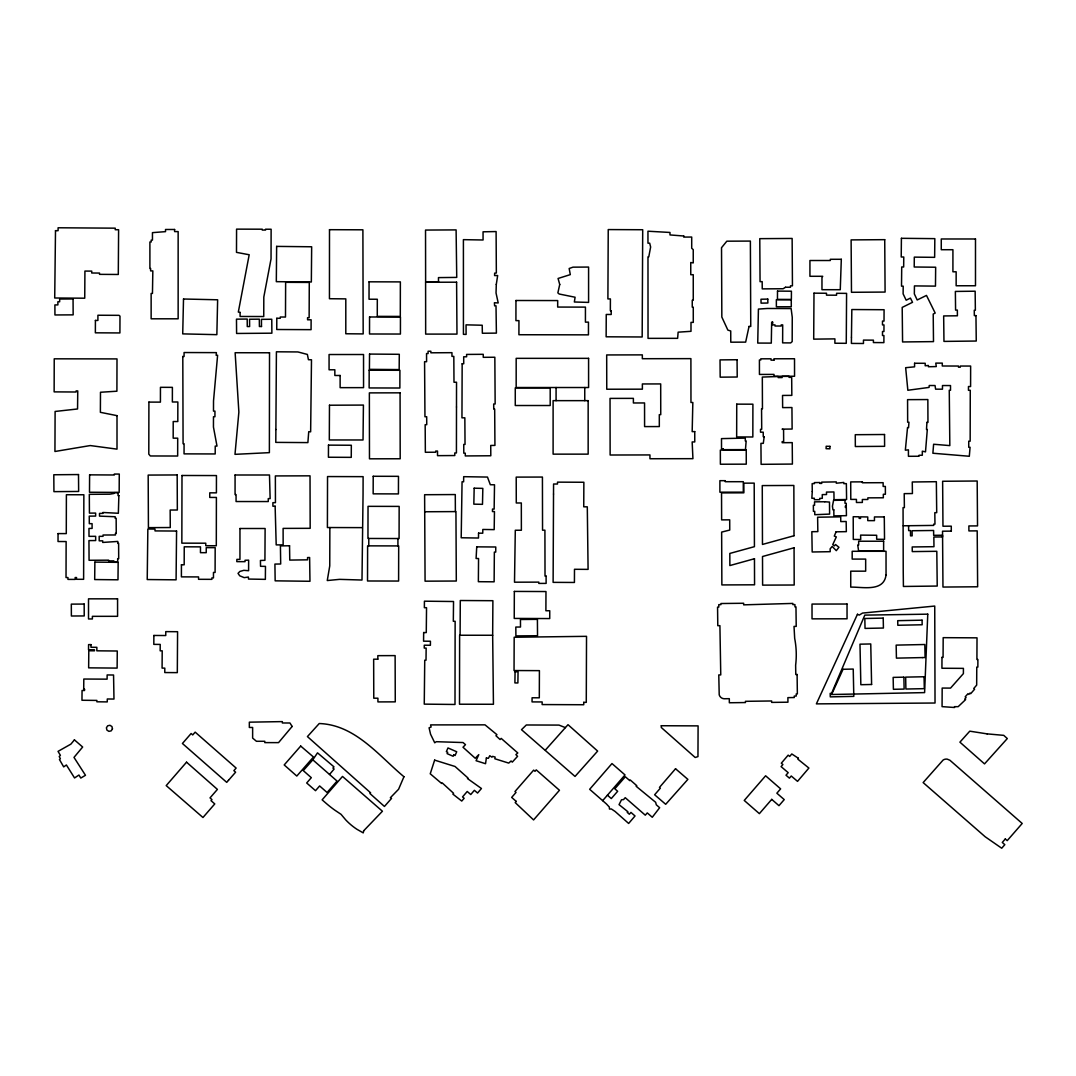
<?xml version="1.0" encoding="UTF-8"?>
<svg xmlns="http://www.w3.org/2000/svg" width="1076" height="1076" viewBox="0 0 1076 1076"><rect width="100%" height="100%" fill="white"/><g stroke="black" fill="none" stroke-linecap="round" stroke-linejoin="round"><path stroke-width="1.5" d="M329.861 527.536L329.754 565.895L327.265 580.542L339.545 579.359L361.993 580.031L363.056 494.328L363.11 476.655L327.534 476.56L327.4 527.536L362.155 527.63M368.772 545.855L367.615 545.841L367.521 580.986L398.604 581.053L398.685 545.922L368.772 545.855L368.799 538.471L399.075 538.538L399.156 506.406L368.032 506.339L367.952 538.471L368.799 538.471M397.918 545.922L397.932 538.538M492.66 635.257L493.44 704.269L459.506 704.215L459.627 635.244L492.66 635.257L492.889 600.704L460.286 600.516L460.098 635.203M312.807 759.831L317.514 752.85L333.964 766.852L332.941 768.049L334.111 769.044L329.525 774.464L337.057 781.068L327.091 792.501L319.639 785.951L315.51 790.685L306.687 782.978L311.314 777.679L303.271 770.604L312.807 759.831L329.525 774.464M607.429 795.191L625.021 774.935L611.975 763.557L589.661 789.3L606.407 803.933L609.312 807.054L609.473 809.071L611.343 808.95L615.082 811.452L628.64 823.449L635.028 815.971L630.953 812.407L629.366 814.236L627.268 812.407L627.873 811.734L619.05 804.633L621.524 799.75L623.515 799.629L625.223 797.679L645.291 815.178L647.281 812.905L652.271 817.262L659.655 807.726L656.306 804.808L655.647 802.293L636.185 786.314L636.75 785.655L630.28 780.006L629.756 780.611L625.344 776.764L614.813 788.802L617.651 791.29L611.289 798.567L607.429 795.191L602.654 800.652M545.411 750.039L568.007 724.686L597.637 751.088L575.028 776.442L521.51 729.689L526.325 724.982L558.969 725.09L565.384 727.618M903.275 525.787L933.712 525.411L933.699 524.16L934.963 524.146L934.815 512.674L936.712 512.647L936.349 481.698L912.273 481.994L912.421 493.548L904.217 493.642L904.378 507.616L903.06 507.63L903.235 571.423L903.41 586.46L937.223 586.057L936.806 551.302L912.273 551.598L912.206 546.958L933.968 546.689L933.847 537.018L942.549 536.924L942.522 535.229L933.672 535.337L933.605 530.481L912.085 530.737L912.152 535.848L910.525 535.848L910.471 530.576L908.655 530.616L908.588 525.72M424.711 511.759L455.942 511.598L456.305 581.027L425.074 581.174L424.616 494.718L455.282 494.556L455.377 511.598M584.752 387.521L584.752 400.649M556.077 387.521L556.077 400.649M117.002 415.645L117.002 449.136L90.263 445.558L54.943 451.49L55.105 411.462L77.553 408.974L77.754 390.911L76.114 390.911L76.114 392L54.136 391.879L54.23 358.819L117.002 358.913L116.907 391.207L100.485 392.256L100.377 412.323L117.002 415.645M235.079 475L235.066 494.583L236.061 494.583L236.061 501.537L268.26 501.55L268.26 498.618L270.143 498.618L269.484 475L235.079 475M239.961 528.504L239.948 559.385L236.881 559.385L236.801 561.632L245.046 561.659L245.019 560.273L248.637 560.152L248.596 570.724L243.835 570.32L239.867 571.464L238.038 573.374L239.706 575.781L244.171 577.637L248.395 577.045L248.502 579.063L265.355 579.359L265.476 566.38L260.54 566.299L260.432 560.475L264.925 560.314L265.113 528.504L239.961 528.504M329.498 229.686L329.444 298.724L345.8 298.872L345.8 333.762L363.177 333.91L362.894 229.807L329.498 229.686M456.493 406.997L456.426 452.942L454.771 452.956L454.798 455.538L437.529 455.659L437.502 451.046L435.713 451.059L435.713 452.216L425.356 452.283L425.168 424.697L426.742 424.684L426.688 416.735L424.953 416.748L424.576 361.711L426.594 361.697L426.54 353.56L428.1 353.547L428.087 351.26L430.857 351.247L430.871 352.807L451.947 352.672L451.974 356.398L453.816 356.385L453.991 382.249L456.533 382.236L456.493 406.997M462.155 363.782L461.954 417.838L464.845 417.811L465.034 444.415L463.743 444.428L463.796 453.184L465.276 453.171L465.289 455.942L490.804 455.767L490.737 445.451L494.933 445.41L494.678 409.122L493.736 409.136L493.696 403.998L495.148 403.984L494.839 357.245L483.259 357.326L483.232 354.313L466.607 354.421L466.621 356.775L463.689 356.788L463.729 363.769L462.155 363.782M883.625 541.228L883.625 550.939L858.621 550.925L857.733 545.048L858.661 545.048L858.661 541.228L883.625 541.228M58.05 533.588L58.023 541.524L66.134 541.551L66.026 577.543L67.949 577.556L67.949 579.399L75.159 579.413L75.159 577.53L76.531 577.53L76.517 579.291L83.619 579.305L83.861 494.772L66.389 494.731L66.282 533.602L58.05 533.588M148.905 402.101L148.797 454.139L150.344 455.968L177.661 456.022L177.701 438.174L173.182 438.161L173.209 421.536L177.809 421.536L177.849 401.994L172.362 401.98L172.389 387.36L160.445 387.32L160.418 402.128L148.905 402.101M181.427 564.779L181.4 576.87L198.549 576.924L198.549 579.305L211.891 579.345L211.891 577.906L213.465 577.906L213.478 572.432L215.092 572.432L215.173 547.657L206.242 547.644L206.229 552.687L200.459 552.674L200.486 546.864L184.238 546.81L184.184 564.792L181.427 564.779M181.992 475.484L181.844 543.151L205.758 543.205L205.758 545.72L216.303 545.747L216.397 497.435L209.753 497.435L209.766 492.835L216.411 492.848L216.451 475.565L181.992 475.484M182.799 356.492L183.081 443.715L184.077 443.729L184.05 453.87L215.2 453.951L215.227 446.096L217.002 446.096L213.451 427.064L213.478 416.748L214.931 416.748L214.944 411.113L213.492 411.113L213.519 400.904L217.608 355.228L216.155 355.309L216.397 352.632L184.077 352.538L184.063 356.492L182.799 356.492M240.096 312.403L240.096 316.465L263.741 316.532L263.808 297.084L271.044 258.899L271.125 229.242L265.557 229.215L265.557 230.062L262.248 230.049L262.262 229.201L236.572 229.134L236.491 252.362L249.188 254.756L238.321 312.067L240.096 312.403M269.525 352.78L269.377 452.646L234.985 454.341L238.872 412.081L235.133 352.726L269.525 352.78M369.068 281.818L369.028 299.222L377.313 299.249L377.272 316.371L400.299 316.425L400.366 281.899L369.068 281.818M369.176 370.198L369.135 387.938L399.868 388.019L399.909 370.292L369.176 370.198M369.552 316.976L369.525 333.99L400.42 334.044L400.447 317.03L369.552 316.976M373.211 476.278L373.157 493.844L398.429 493.911L398.483 476.332L373.211 476.278M515.955 300.5L515.929 320.635L518.941 320.635L518.914 334.73L588.451 334.851L588.464 322.141L585.425 322.141L585.438 307.117L557.677 307.064L557.691 300.567L515.955 300.5M583.73 702.346L583.73 704.74L542.143 704.565L542.156 701.955L532.055 701.902L532.082 697.773L539.305 697.813L539.412 670.644L514.046 670.536L514.18 637.248L586.528 636.333L586.272 702.359L583.73 702.346M736.737 404.146L736.657 436.95L752.837 436.99L752.904 404.186L736.737 404.146M772.622 322.141L772.622 324.885L775.016 324.898L775.002 326.015L781.203 326.028L781.203 324.885L782.696 324.885L782.629 342.867L790.699 342.908L792.178 341.576L792.259 317.339L791.129 308.556L767.336 308.476L758.419 309.081L757.733 343.069L771.29 343.109L771.667 322.141L772.622 322.141M914.587 363.258L914.573 366.835L905.656 367.696L907.848 390.265L929.032 387.414L929.26 385.517L935.044 385.531L935.595 389.176L942.468 389.189L942.482 385.544L950.512 385.558L950.512 390.265L949.261 390.252L949.826 445.599L933.618 444.254L932.879 453.238L969.315 456.264L970.068 447.28L968.736 447.293L968.75 441.173L970.162 441.187L970.27 390.292L968.454 390.292L968.467 386.526L970.592 386.54L970.633 366.055L960.29 366.042L960.29 367.185L958.474 367.185L958.474 366.042L942.28 366.001L942.294 363.123L935.784 363.11L936.281 366.566L928.386 366.755L928.386 365.463L925.199 365.786L925.199 363.285L914.587 363.258M55.495 230.667L54.715 297.998L84.735 298.2L84.923 271.071L91.742 271.112L91.729 273.008L99.53 273.062L99.53 274.353L118.293 274.474L118.602 229.739L115.226 229.713L115.24 228.166L58.104 227.776L58.091 230.681L55.495 230.667M95.414 320.433L95.361 332.82L119.907 332.941L119.987 316.142L119.032 315.335L97.916 315.241L97.903 320.446L95.414 320.433M276.801 318.281L276.747 329.512L311.072 329.659L311.125 319.801L307.561 319.787L307.561 317.702L309.135 317.716L309.283 282.437L285.638 282.329L285.49 317.043L280.258 317.016L280.258 318.294L276.801 318.281M328.476 445.128L328.422 457.246L351.26 457.354L351.327 445.249L328.476 445.128M329.471 405.222L329.31 439.963L363.029 439.976L363.419 405.074L329.471 405.222M514.341 591.423L514.234 618.431L549.728 618.565L549.755 610.764L545.895 610.751L545.976 591.544L514.341 591.423M553.521 494.045L553.118 582.358L574.423 582.466L574.49 569.285L588.088 569.379L587.294 506.836L583.743 506.809L583.865 482.263L557.502 482.142L557.489 484.025L553.575 484.012L553.521 494.045M611.222 310.776L611.208 314.488L606.245 314.461L606.138 336.801L642.17 336.976L642.708 229.739L608.236 229.578L607.9 298.926L610.401 298.926L610.348 310.762L611.222 310.776M661.296 725.735L661.296 727.51L695.19 757.491L697.961 756.603L698.095 725.883L661.296 725.735M813.994 293.17L813.698 339.142L834.909 338.873L834.882 343.231L846.261 343.311L846.583 293.371L836.59 293.304L836.563 295.214L826.489 295.147L826.502 293.25L813.994 293.17M84.52 689.312L84.52 690.523L82.058 690.496L81.964 700.261L96.88 700.422L96.867 701.794L107.264 701.902L107.291 698.983L113.975 699.05L113.558 675.015L107.143 674.948L107.102 679.158L83.807 679.037L83.699 689.312L84.52 689.312M89.604 474.852L89.496 492.257L119.167 492.418L119.275 474.072L114.325 474.045L114.325 474.987L89.604 474.852M153.868 635.459L153.814 644.376L160.216 644.416L160.176 650.819L162.207 650.819L162.086 668.102L164.803 668.129L164.776 672.554L177.311 672.635L177.58 631.706L165.771 631.625L165.758 635.526L153.868 635.459M851.452 337.191L851.412 343.419L863.463 343.5L863.477 340.097L873.416 340.151L873.403 342.558L883.88 342.625L883.921 335.524L882.481 335.51L882.508 331.489L883.947 331.502L883.988 324.925L882.481 324.912L882.495 321.078L884.015 321.092L884.082 309.727L851.829 309.538L851.452 337.191M941.984 657.369L941.93 668.25L963.423 668.371L963.397 673.603L950.552 688.102L942.173 688.062L942.065 706.636L954.506 707.497L954.506 706.663L958.165 706.676L965.602 699.615L964.863 698.929L966.06 697.571L965.212 696.777L967.997 693.684L968.803 694.41L969.947 693.132L970.687 693.684L974.574 689.245L973.74 688.492L976.672 685.116L976.766 667.093L977.855 667.093L977.896 659.494L976.914 659.494L977.021 637.839L943.181 637.664L943.074 657.369L941.984 657.369M91.003 644.618L90.976 647.268L96.867 647.322L96.84 650.819L117.271 651.007L117.123 668.088L88.649 667.846L88.797 650.765L94.486 650.805L94.486 649.81L88.528 649.756L88.582 644.605L91.003 644.618M275.886 429.512L275.792 442.384L307.884 442.599L308.731 431.705L310.641 431.812L311.489 359.787L308.422 359.693L307.373 354.434L297.904 351.946L276.411 351.798L275.886 429.512M369.539 354.071L369.418 369.35L399.169 369.579L399.29 354.3L369.539 354.071M476.735 546.85L476.09 558.498L478.551 558.525L478.363 581.699L494.126 581.82L494.355 552.082L495.727 552.096L495.767 546.998L476.735 546.85M683.744 236.007L683.731 237.083L691.707 237.043L691.707 248.26L693.24 249.645L693.24 262.907L690.752 262.531L690.765 274.716L693.253 274.716L693.267 300.258L692.245 300.258L692.245 307.144L693.267 307.144L693.28 322.383L690.994 322.383L690.994 331.314L678.136 332.175L677.624 338.335L648.034 338.362L647.981 256.855L648.774 256.855L650.63 247.009L649.689 243.189L647.967 243.189L647.954 231.219L669.985 232.456L669.985 234.931L683.744 236.007M777.504 291.098L777.45 299.424L791.371 299.531L791.425 291.206L777.504 291.098M276.64 246.391L276.317 281.67L311.341 281.979L311.663 246.781L276.64 246.391M94.876 562.102L94.688 579.56L117.983 579.803L118.172 562.345L94.876 562.102M176.572 531.046L176.087 579.83L147.224 579.547L147.842 529.015L154.984 529.083L155.025 530.912L176.572 531.046M423.662 632.553L423.567 641.175L430.44 641.242L430.4 645.264L424.28 645.197L424.253 648.088L426.15 648.102L426.015 660.22L424.738 660.207L424.253 704.134L455 704.471L455.135 621.296L453.319 621.269L453.534 601.511L424.428 601.188L424.361 607.698L426.54 607.711L426.271 632.58L423.662 632.553M901.406 238.307L901.217 256.989L903.773 257.016L903.665 266.983L901.715 266.969L901.513 286.162L903.194 286.162L903.114 293.856L906.167 300.204L910.43 298.092L912.529 302.302L902.199 307.413L902.576 341.953L933.497 341.617L933.215 314.058L935.192 313.076L926.476 295.416L917.196 299.989L914.344 293.923L914.439 285.907L935.474 286.122L935.663 267.225L914.21 267.009L914.304 257.124L934.64 257.339L934.829 238.643L901.406 238.307M478.551 533.145L478.484 538.027L461.2 537.771L462.061 481.766L463.608 481.806L463.689 476.681L487.482 477.071L490.32 484.725L494.516 484.792L494.14 509.082L492.499 509.069L492.458 511.544L494.462 511.584L494.18 529.634L482.815 529.459L482.747 533.212L478.551 533.145M515.068 671.774L514.906 682.924L517.892 682.964L518.054 671.827L515.068 671.774M474.166 488.195L473.83 504.16L482.492 504.335L482.828 488.383L474.166 488.195M183.512 299.007L182.718 333.883L216.854 334.663L217.634 299.787L183.512 299.007M987.095 733.872L1003.747 735.352L1007.297 738.553L984.527 763.893L959.913 742.158L969.772 731.169L987.095 733.872M829.986 446.365L829.919 448.8L826.099 448.692L826.18 446.258L829.986 446.365M496.292 284.4L496.036 292.995L498.201 302.948L494.409 302.746L494.61 305.84L496.009 305.813L496.399 333.116L482.357 333.251L482.209 325.234L466.056 324.844L466.096 334.421L463.433 334.327L463.406 239.652L483.07 239.988L483.057 231.811L496.103 231.555L496.345 272.995L494.664 273.169L494.583 275.564L497.663 275.51L496.292 284.4M927.768 614.167L924.607 692.608L831.089 694.518L864.808 615.122L927.768 614.167M559.735 284.481L557.866 292.874L559.211 294.017L575.082 297.232L574.355 301.993L588.585 302.41L588.585 267.063L572.997 267.157L569.164 268.502L570.307 274.622L558.067 278.469L559.735 284.481M926.934 422.37L926.49 429.391L927.31 429.472L925.495 451.866L922.307 451.18L922.32 455.242L919.052 455.269L919.052 456.251L908.44 456.305L908.413 449.849L905.346 450.185L907.525 427.562L908.561 427.67L908.951 422.209L907.66 422.209L907.566 399.653L927.848 399.559L927.956 422.37L926.934 422.37M486.379 757.961L485.532 763.704L476.076 760.719L478.78 754.653L475.256 758.271L463.003 747.242L465.491 744.646L463.03 742.548L436.278 741.7L434.731 742.79L430.575 734.236L429.082 727.82L431.113 727.013L430.602 724.901L485.007 724.847L496.91 734.652L495.955 735.755L500.084 739.521L501.201 738.405L517.798 752.958L515.888 754.626L517.569 756.307L512.297 762.117L511.073 760.988L508.733 763.099L494.839 758.755L495.135 757.074L492.66 756.361L491.934 757.181L489.768 755.715L488.396 758.298L486.379 757.961M363.648 830.82L363.244 832.891L356.909 829.273A62.502 62.502 0 0 1 345.759 819.925L341.052 814.33L334.717 810.093A118.212 118.212 0 0 1 325.746 802.992L322.127 799.845L342.504 776.442L382.424 811.237L363.648 830.82M749.044 326.418L745.655 342.128L730.779 342.195L730.725 330.991L727.86 330.103L721.835 317.057L721.525 247.695L726.825 241.185L750.375 241.078L750.752 326.445L749.044 326.418M886.046 574.907C883.907 592.203 862.602 586.85 850.739 587.119L850.739 571.168L865.669 571.168L865.669 559.09L852.179 559.09L852.179 551.289L886.032 551.289L886.046 574.907M434.637 760.127L430.239 773.792L441.604 783.436L442.182 782.871L453.561 793.281L452.888 794.128L461.752 801.055L464.146 798.284L462.545 796.913L467.226 791.479L470.75 794.532L474.381 790.309L477.556 793.052L481.443 788.506L467.495 778.567L467.925 777.948L455.027 766.475L434.637 760.127M403.944 776.737L398.591 789.246L390.346 797.76L391.543 798.392L384.441 806.449L369.942 793.537L370.588 792.797L307.427 736.589L319.236 723.529C355.201 724.767 378.618 755.554 403.944 776.737M836.079 531.813L834.29 536.104L836.321 536.911L832.77 544.564L834.398 545.868L835.541 544.55L838.944 547.28L836.294 550.656L832.205 546.447L830.147 548.827L830.201 551.692L812.178 551.988L811.842 531.705L817.841 531.611L817.612 517.22L840.706 516.83L840.773 521.591L846.166 521.497L846.341 531.652L836.079 531.813M453.722 754.922L453.144 756.267L447.105 753.63L447.697 752.258L446.365 751.667L447.979 747.941L456.708 751.761L455.081 755.513L453.722 754.922M843.033 669.285L832.138 693.321L830.188 693.374L830.268 696.871L853.806 696.374L853.228 669.057L843.033 669.285M857.451 614.275L816.375 703.879L935.031 703.018L934.735 606.057L862.535 613.078L859.24 615.095L857.451 614.275M798.379 758.271L797.894 759.185L808.896 768.049L797.531 781.364L791.25 775.998L789.407 778.15L786.005 775.204L788.183 772.662L781.095 766.61L782.898 764.525L781.324 763.18L788.17 755.137L789.676 756.428L791.802 753.967L798.379 758.271M112.455 728.869L111.191 730.86L108.891 731.357L106.914 730.079L106.403 727.779L107.681 725.802L109.981 725.291L111.958 726.569L112.455 728.869M74.419 739.871L70.895 744.121L58.037 751.371L60.39 755.325L59.22 756.509L60.35 758.728L59.462 759.548L63.686 766.879L66.389 764.982L74.553 777.961L78.938 775.029L80.794 778.056L85.475 775.285L74.002 757.396L82.65 747.026L74.419 739.871M292.134 726.461L278.549 742.628L264.79 742.615L264.79 741.283L256.438 741.283L252.631 738.082L252.631 727.47L249.336 727.47L249.336 722.171L282.342 721.606L282.342 722.978L289.969 722.991L292.134 726.461M771.734 799.374L759.374 813.644L744.242 800.45L765.614 775.783L780.625 788.869L776.859 793.2L784.229 799.602L778.97 805.668L771.734 799.374M186.538 762.171L166.202 785.601L202.96 817.504L214.77 803.92L211.017 800.652L211.932 799.589L210.022 797.894L217.406 789.394L186.538 762.171M675.54 768.748L659.48 787.39L660.355 788.143L654.638 794.774L665.694 804.297L687.873 779.374L675.54 768.748M228.462 780.356L226.727 782.36L182.422 743.489L191.111 733.523L192.725 734.935L195.173 732.137L236.128 768.076L233.869 770.658L235.604 772.191L228.462 780.356M516.238 801.405L515.202 802.602L533.575 819.925L559.453 790.268L536.251 769.891L535.001 771.317L533.642 770.134L514.974 791.533L516.009 792.447L511.678 797.41L516.238 801.405M1005.307 838.957L1002.281 842.441L1004.823 844.673L1001.716 848.224L985.199 836.778L923.141 782.588L943.101 760.06A5.891 5.891 0 0 1 947.283 759.158L949.933 760.275L1022.2 823.463L1007.217 840.625L1005.307 838.957M300.702 746.072L284.199 764.942L296.801 776.052L313.479 757.02L300.702 746.072M785.561 287.252L783.113 288.745L762.238 288.879L762.185 281.63L760.06 281.656L759.777 238.657L792.138 238.455L792.447 285.826L790.47 285.839L790.483 287.225L785.561 287.252M754.464 558.74L729.864 565.559L729.824 553.441L754.424 546.662L754.195 483.124L743.798 483.164L743.852 492.821L721.539 492.902L721.633 519.883L729.703 519.842L729.743 530.051L721.646 532.095L721.862 584.927L754.558 584.806L754.464 558.74M794.061 547.778L762.507 556.521L762.615 585.129L794.196 585.008L794.061 547.778M794.021 535.74L762.467 544.443L762.265 485.585L793.846 485.464L794.021 535.74M833.806 509.822L832.958 509.849L832.434 506.218L833.564 500.353L844.969 500.165L845.023 503.326L846.234 503.299L846.287 506.123L845.346 506.137L845.373 507.415L846.301 507.401L846.435 515.673L833.9 515.875L833.806 509.822M922.32 657.584L896.429 658.135L896.16 645.116L924.822 644.511L925.091 657.53L922.32 657.584M871.6 684.484L860.84 684.713L859.993 644.174L870.753 643.959L871.6 684.484M767.793 299.101L760.988 299.236L761.068 303.15L767.861 303.015L767.793 299.101M812.272 491.436L811.855 498.282L814.357 498.242L814.371 499.748L819.737 499.668L819.724 498.363L822.306 498.322L822.252 494.624L826.529 494.543L826.489 492.082L833.913 491.961L834.034 499.708L846.597 499.52L846.355 483.622L843.826 483.662L843.799 482.451L836.294 483.218L836.267 481.9L821.714 482.129L821.728 483.406L819.818 483.433L819.804 482.519L814.384 482.599L814.398 483.622L812.151 483.649L812.272 491.436M883.208 618.122L864.822 618.498L865.037 628.411L883.423 628.034L883.208 618.122M922.078 620.179L897.72 620.677L897.814 625.264L922.172 624.766L922.078 620.179M903.88 677.167L893.147 677.396L893.403 689.299L904.136 689.084L903.88 677.167M924.055 676.75L905.656 677.127L905.898 689.03L924.311 688.653L924.055 676.75M797.101 674.491L795.783 674.504L795.635 665.224A86.026 86.026 0 0 0 794.68 638.391L794.021 626.42L796.213 626.393L795.971 606.864L794.949 606.877L794.922 604.577L792.851 604.604L792.837 603.421L743.664 604.846L743.65 603.259L720.933 603.528L720.947 604.618L718.768 604.658L718.808 607.106L717.558 607.12L717.786 625.694L719.911 625.667L720.759 674.908L718.781 674.934L719.212 694.814A5.447 5.447 0 0 0 724.054 698.754L729.299 698.674L729.353 702.762L745.439 702.547L745.426 701.323L771.653 700.974L771.667 702.399L787.941 702.198L787.888 697.625L794.249 697.544L794.236 696.091L796.24 696.051L796.213 693.926L797.356 693.912L797.101 674.491M289.552 545.761L280.419 545.895L280.688 563.999L274.918 564.08L275.16 580.838L309.969 581.282L309.619 557.516L307.548 557.556L307.575 559.829L289.767 560.085L289.552 545.761M438.497 281.966L425.625 282.127L425.531 230.062L456.103 229.901L456.735 277.406L438.47 277.608L438.497 281.966M975.959 315.604L974.331 315.618L974.264 310.224L975.367 310.224L975.152 291.206L955.367 291.435L955.582 310.103L957.344 310.076L957.411 315.793L943.665 315.94L943.961 341.401L976.255 341.038L975.959 315.604M764.175 436.695L763.261 436.708L763.22 432.175L760.544 432.189L760.517 429.297L761.714 429.284L761.552 408.799L762.454 408.799L762.319 377.071L778.15 376.506L778.163 377.595L782.131 377.568L782.117 376.385L789.085 376.331L789.098 377.367L791.68 377.353L791.828 395.376L782.534 395.443L782.642 407.616L791.936 407.535L792.124 429.042L782.104 429.136L783.57 429.714L783.664 441.59L782.171 441.604L782.185 442.707L792.232 442.626L792.407 464.065L761.109 464.321L760.934 443.366L763.301 443.339L764.175 436.695M118.871 495.619L118.037 495.632L118.024 492.66L113.881 492.687L113.895 493.494L109.739 494.193L89.321 494.328L89.429 513.117L95.629 513.091L95.643 516.09L89.254 516.13L89.308 523.676L92.079 523.662L92.106 528.41L88.972 528.437L89.012 536.359L95.656 536.332L95.683 540.542L88.958 540.596L89.066 560.287L108.636 560.166L108.636 560.905L113.841 560.878L113.841 561.995L117.701 561.981L117.674 558.659L118.696 558.659L118.616 543.393L117.809 543.393L117.795 541.43L102.718 542.438L102.718 540.838L99.207 540.851L99.18 536.346L103.04 536.332L103.04 535.028L115.455 534.96L115.455 533.36L116.248 533.36L116.154 518.269L115.172 518.282L115.159 516.736L99.517 516.13L99.503 513.413L102.933 513.386L102.933 512.485L118.347 513.265L118.871 495.619M261.495 326.499L259.397 326.526L259.329 319.168L249.551 319.249L249.619 326.539L247.265 326.553L247.198 319.047L236.478 319.155L236.599 333.466L271.878 333.183L271.771 319.263L261.441 319.357L261.495 326.499M546.097 576.104L545.021 576.104L544.913 530.186L542.546 530.186L542.425 477.058L516.211 477.112L516.278 502.99L521.322 502.976L521.376 530.239L515.296 530.253L514.503 582.197L538.807 582.129L538.807 583.421L546.124 583.394L546.097 576.104M737.06 359.734L720.032 359.895L720.18 377.165L737.221 377.017L737.06 359.734M78.508 474.556L53.8 474.758L53.934 491.651L78.642 491.45L78.508 474.556M824.808 501.752L814.532 501.846L814.572 505.263L813.362 505.276L813.416 511.369L814.747 511.356L814.774 514.705L829.609 514.099L829.488 502.075L824.808 501.752M951.305 531.127L942.536 531.208L942.966 587.052L977.64 586.783L977.196 530.871L968.911 530.925L968.871 525.949L977.533 525.895L977.183 481.012L942.63 481.268L942.966 526.231L951.265 526.164L951.305 531.127M537.408 619.359L520.448 619.494L520.502 627.026L515.821 627.052L515.902 635.916L537.529 635.728L537.408 619.359M884.728 239.666L851.116 239.894L851.479 292.295L885.091 292.067L884.728 239.666M73.06 298.953L59.651 299.034L59.664 301.764L57.862 301.778L57.889 304.898L54.889 304.925L54.943 314.959L73.155 314.864L73.06 298.953M884.526 434.502L855.272 434.704L855.339 446.527L884.607 446.325L884.526 434.502M723.233 448.907L721.525 448.907L721.498 438.618L745.291 438.107L745.305 440.972L746.166 440.972L745.453 449.62L723.247 449.674L723.233 448.907M177.177 474.946L148.179 475.081L148.421 527.644L170.264 527.536L170.169 510.037L177.338 510.011L177.177 474.946M862.414 481.86L850.712 481.913L850.793 499.412L856.429 499.399L856.442 502.492L862.347 502.465L862.333 499.506L867.848 499.479L867.834 497.852L883.342 497.785L883.329 494.274L885.387 494.261L885.36 486.433L883.154 486.446L883.127 482.694L862.414 482.774L862.414 481.86M275.133 506.218L272.901 506.218L272.887 502.68L275.443 502.667L275.362 475.928L310.022 475.834L310.17 528.316L283.109 528.397L283.149 544.873L276.196 544.886L275.133 506.218M84.17 604.066L71.312 604.12L71.379 616.01L84.224 615.943L84.17 604.066M377.837 659.171L373.654 659.198L373.775 698.203L377.918 698.203L377.932 701.915L395.269 701.861L395.121 655.607L377.824 655.661L377.837 659.171M791.263 299.666L776.361 299.72L776.374 306.794L791.29 306.754L791.263 299.666M773.953 360.151L771.048 360.164L771.048 358.806L760.813 358.819L760.813 359.962L759.414 359.962L759.441 374.435L773.994 374.408L774.007 376.277L794.545 376.25L794.518 358.752L773.94 358.792L773.953 360.151M694.746 431.61L692.177 431.624L692.836 402.491L690.967 402.491L690.9 358.631L642.332 358.712L642.332 354.878L606.689 354.945L606.756 389.23L642.385 389.176L642.372 383.957L660.691 383.93L660.745 414.663L659.306 414.663L659.319 426.567L644.591 426.594L644.551 402.949L633.387 402.975L633.387 398.362L610.038 398.402L610.132 455.014L649.944 454.933L649.958 458.739L692.931 458.672L692.164 441.94L694.76 441.94L694.746 431.61M456.601 282.194L425.598 282.262L425.666 334.098L456.977 334.098L456.601 282.194M340.124 375.484L334.851 375.497L334.838 369.781L329.068 369.781L329.068 354.529L363.54 354.515L363.553 387.642L340.124 387.656L340.124 375.484M400.07 392.834L369.364 392.888L369.471 458.82L400.191 458.766L400.07 392.834M746.246 450.024L720.342 450.091L720.382 464.227L746.273 464.16L746.246 450.024M847.027 604.026L812.017 604.066L812.03 618.848L847.054 618.794L847.027 604.026M174.608 229.484L165.529 229.484L165.529 231.636L152.456 232.645L152.456 240.096L151.191 240.096L151.191 241.992L149.9 241.992L149.9 268.529L150.627 268.529L150.627 270.896L152.832 270.896L152.456 293.439L151.138 293.439L151.138 318.805L178.145 318.805L178.145 231.582L174.608 231.582L174.608 229.484M975.488 238.98L941.271 238.98L941.271 249.713L952.919 249.713L952.919 271.784L956.147 271.784L956.147 285.759L975.488 285.759L975.488 238.98M841.311 259.289L830.322 259.289L830.322 260.513L809.932 260.513L809.932 276.29L822.737 276.29L821.97 277.527L821.97 289.7L840.262 289.713L841.311 259.289M588.585 358.348L516.171 358.348L516.171 387.521L588.585 387.521L588.585 358.348M550.199 387.885L515.269 387.885L515.269 405.517L550.199 405.517L550.199 387.885M588.155 400.649L553.104 400.649L553.104 454.139L588.155 454.139L588.155 400.649M725.264 480.676L719.898 480.676L719.898 492.189L743.301 492.162L743.301 481.698L725.264 481.712L725.264 480.676M884.284 516.937L874.452 516.937L874.452 520.636L867.767 520.636L867.74 516.964L860.544 516.857L860.544 518.444L859.159 518.39L859.132 516.789L853.214 516.736L853.295 539.439L860.719 539.506L860.612 535.108L876.658 535.27L876.671 539.237L884.526 539.358L884.284 516.937M117.566 598.834L88.514 598.834L88.514 618.956L92.388 618.956L92.388 616.333L117.58 616.319L117.566 598.834"/></g></svg>
